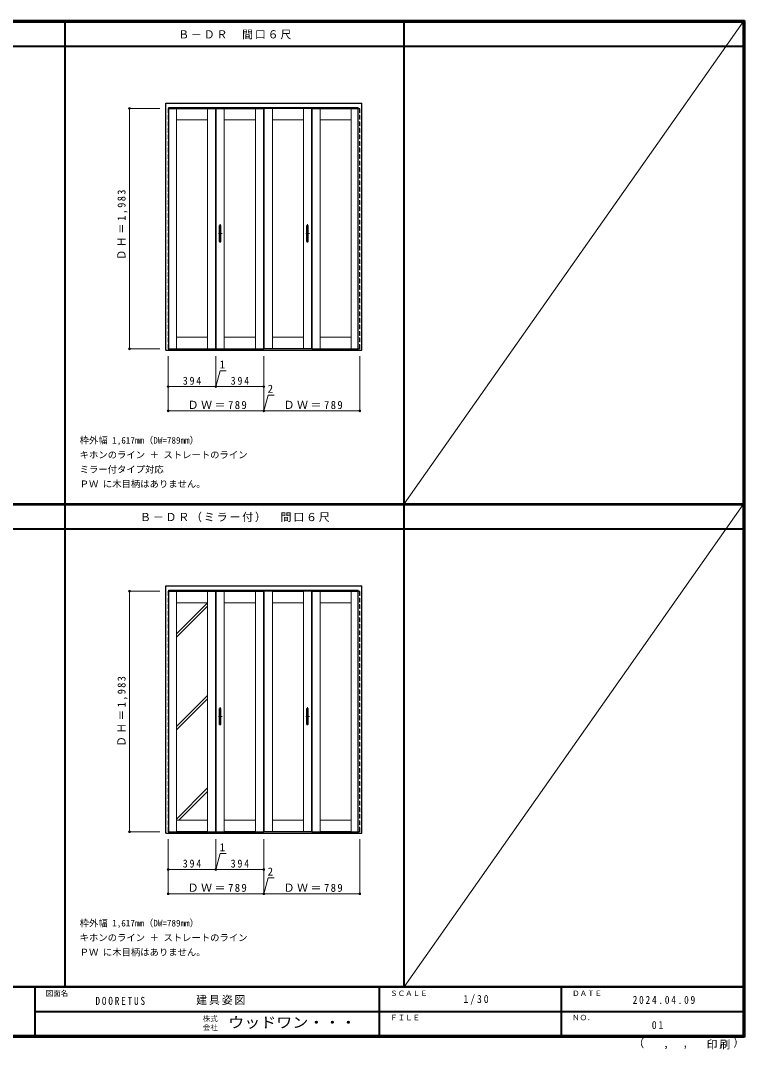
# Model space of a CAD drawing. Units: millimetres, scale not verified. Extents: x -6000 to 5700, y -4307 to 4175.
# Drawn here: x -267 to 5700, y -4307 to 4175 of the extents above; entities that cross this region are included whole.
import ezdxf
from ezdxf.enums import TextEntityAlignment as Align

# ---------------------------------------------------------------- set-up
doc = ezdxf.new("R2010")
doc.units = ezdxf.units.MM
doc.header["$LTSCALE"] = 30
doc.header["$PDMODE"] = 32
doc.header["$PDSIZE"] = 15
doc.linetypes.add('CHAIN1', pattern=[8, 5, -1, 1, -1])
doc.linetypes.add('DASHED1', pattern=[1.8, 1.2, -0.6])
for name, color, linetype, lineweight in [('0-1_通り芯', 4, 'CHAIN1', 9), ('0-2_扉', 3, 'Continuous', 25), ('0-3_仕上げ', 7, 'Continuous', 18), ('0-4_枠', 3, 'Continuous', 25), ('0-7_取手', 7, 'Continuous', 18), ('0-B_寸法', 7, 'Continuous', 9), ('0-C_ハッチ', 4, 'Continuous', 9), ('F-1_枠', 6, 'Continuous', 40), ('F-A_文字', 7, 'Continuous', 18)]:
    doc.layers.add(name, color=color, linetype=linetype, lineweight=lineweight)
doc.layers.add('0-8', color=7, linetype='Continuous')
doc.layers.add('0-A_文字', color=7, linetype='Continuous')
doc.styles.add('ＭＳ ゴシック', font='')
doc.styles.get('ＭＳ ゴシック').set_extended_font_data('MS Gothic')

msp = doc.modelspace()

# ---------------------------------------------------------------- linework, layer by layer
at = {"layer": '0-1_通り芯'}
for p, q in [((1378.5, 2495.5), (1378.5, 2341.5)), ((2098.5, 2495.5), (2098.5, 2341.5)), ((1393.5, 2418.5), (1363.5, 2418.5)), ((2083.5, 2418.5), (2113.5, 2418.5)), ((1378.5, -1485), (1378.5, -1639)), ((2098.5, -1485), (2098.5, -1639)), ((1393.5, -1562), (1363.5, -1562)), ((2083.5, -1562), (2113.5, -1562))]:
    msp.add_line(p, q, dxfattribs=at)
at = {"layer": '0-2_扉', "color": 4, "linetype": 'DASHED1', "lineweight": 9}
for p, q in [((948.5, 1468.5), (948.5, 3451.5)), ((954, 3451.5), (948.5, 3451.5)), ((2517, 3451.5), (2528.5, 3451.5)), ((2528.5, 1468.5), (2528.5, 3451.5)), ((954, 1468.5), (948.5, 1468.5)), ((2517, 1468.5), (2528.5, 1468.5)), ((948.5, -2512), (948.5, -529)), ((954, -529), (948.5, -529)), ((2517, -529), (2528.5, -529)), ((2528.5, -2512), (2528.5, -529)), ((954, -2512), (948.5, -2512)), ((2517, -2512), (2528.5, -2512))]:
    msp.add_line(p, q, dxfattribs=at)
at = {"layer": '0-2_扉'}
for p, q in [((954, 3451.5), (1342.5, 3451.5)), ((1342.5, 1468.5), (1342.5, 3451.5)), ((1343.5, 1468.5), (1343.5, 3451.5)), ((1343.5, 3451.5), (1737.5, 3451.5)), ((1737.5, 1468.5), (1737.5, 3451.5)), ((1739.5, 1468.5), (1739.5, 3451.5)), ((2133.5, 3451.5), (1739.5, 3451.5)), ((2133.5, 1468.5), (2133.5, 3451.5)), ((2134.5, 1468.5), (2134.5, 3451.5)), ((2134.5, 3451.5), (2517, 3451.5)), ((954, 1468.5), (1342.5, 1468.5)), ((1343.5, 1468.5), (1737.5, 1468.5)), ((2133.5, 1468.5), (1739.5, 1468.5)), ((2134.5, 1468.5), (2517, 1468.5)), ((954, -529), (1342.5, -529)), ((1342.5, -2512), (1342.5, -529)), ((1343.5, -2512), (1343.5, -529)), ((1343.5, -529), (1737.5, -529)), ((1737.5, -2512), (1737.5, -529)), ((1739.5, -2512), (1739.5, -529)), ((2133.5, -529), (1739.5, -529)), ((2133.5, -2512), (2133.5, -529)), ((2134.5, -2512), (2134.5, -529)), ((2134.5, -529), (2517, -529)), ((954, -2512), (1342.5, -2512)), ((1343.5, -2512), (1737.5, -2512)), ((2133.5, -2512), (1739.5, -2512)), ((2134.5, -2512), (2517, -2512))]:
    msp.add_line(p, q, dxfattribs=at)
at = {"layer": '0-3_仕上げ', "linetype": 'DASHED1'}
for p, q in [((949.91, 3451.5), (949.91, 1468.5)), ((2527.09, 3451.5), (2527.09, 1468.5)), ((949.91, -529), (949.91, -2512)), ((2527.09, -529), (2527.09, -2512))]:
    msp.add_line(p, q, dxfattribs=at)
at = {"layer": '0-3_仕上げ'}
for p, q in [((1017.5, 3451.5), (1017.5, 1468.5)), ((1017.5, 3450.09), (1273.5, 3450.09)), ((1273.5, 1468.5), (1273.5, 3451.5)), ((1341.09, 3451.5), (1341.09, 1468.5)), ((1344.91, 3451.5), (1344.91, 1468.5)), ((1412.5, 3451.5), (1412.5, 1468.5)), ((1412.5, 3450.09), (1668.5, 3450.09)), ((1668.5, 1468.5), (1668.5, 3451.5)), ((1736.09, 3451.5), (1736.09, 1468.5)), ((1740.91, 3451.5), (1740.91, 1468.5)), ((1808.5, 3451.5), (1808.5, 1468.5)), ((1808.5, 3450.09), (2064.5, 3450.09)), ((2064.5, 1468.5), (2064.5, 3451.5)), ((2132.09, 3451.5), (2132.09, 1468.5)), ((2135.91, 3451.5), (2135.91, 1468.5)), ((2203.5, 3451.5), (2203.5, 1468.5)), ((2203.5, 3450.09), (2459.5, 3450.09)), ((2459.5, 1468.5), (2459.5, 3451.5)), ((1273.5, 3355.5), (1017.5, 3355.5)), ((1668.5, 3355.5), (1412.5, 3355.5)), ((2064.5, 3355.5), (1808.5, 3355.5)), ((2459.5, 3355.5), (2203.5, 3355.5)), ((1017.5, 1564.5), (1273.5, 1564.5)), ((1412.5, 1564.5), (1668.5, 1564.5)), ((1808.5, 1564.5), (2064.5, 1564.5)), ((2203.5, 1564.5), (2459.5, 1564.5)), ((1017.5, 1469.91), (1273.5, 1469.91)), ((1412.5, 1469.91), (1668.5, 1469.91)), ((1808.5, 1469.91), (2064.5, 1469.91)), ((2203.5, 1469.91), (2459.5, 1469.91)), ((1017.5, -529), (1017.5, -2512)), ((1017.5, -530.41), (1273.5, -530.41)), ((1273.5, -2512), (1273.5, -529)), ((1341.09, -529), (1341.09, -2512)), ((1344.91, -529), (1344.91, -2512)), ((1412.5, -529), (1412.5, -2512)), ((1412.5, -530.41), (1668.5, -530.41)), ((1668.5, -2512), (1668.5, -529)), ((1736.09, -529), (1736.09, -2512)), ((1740.91, -529), (1740.91, -2512)), ((1808.5, -529), (1808.5, -2512)), ((1808.5, -530.41), (2064.5, -530.41)), ((2064.5, -2512), (2064.5, -529)), ((2132.09, -529), (2132.09, -2512)), ((2135.91, -529), (2135.91, -2512)), ((2203.5, -529), (2203.5, -2512)), ((2203.5, -530.41), (2459.5, -530.41)), ((2459.5, -2512), (2459.5, -529)), ((1273.5, -625), (1017.5, -625)), ((1668.5, -625), (1412.5, -625)), ((2064.5, -625), (1808.5, -625)), ((2459.5, -625), (2203.5, -625)), ((1017.5, -2416), (1273.5, -2416)), ((1412.5, -2416), (1668.5, -2416)), ((1808.5, -2416), (2064.5, -2416)), ((2203.5, -2416), (2459.5, -2416)), ((1017.5, -2510.59), (1273.5, -2510.59)), ((1412.5, -2510.59), (1668.5, -2510.59)), ((1808.5, -2510.59), (2064.5, -2510.59)), ((2203.5, -2510.59), (2459.5, -2510.59))]:
    msp.add_line(p, q, dxfattribs=at)
at = {"layer": '0-4_枠'}
for p, q in [((930, 1457), (930, 3495)), ((930, 3495), (2547, 3495)), ((2547, 1457), (2547, 3495)), ((954, 1457), (954, 3459)), ((954, 3459), (2517, 3459)), ((2517, 1457), (2517, 3459)), ((930, 1457), (2547, 1457)), ((930, -2523.5), (930, -485.5)), ((930, -485.5), (2547, -485.5)), ((2547, -2523.5), (2547, -485.5)), ((954, -2523.5), (954, -521.5)), ((954, -521.5), (2517, -521.5)), ((2517, -2523.5), (2517, -521.5)), ((930, -2523.5), (2547, -2523.5))]:
    msp.add_line(p, q, dxfattribs=at)
at = {"layer": '0-7_取手'}
for p, q in [((1372.5, 2464.5), (1372.5, 2482.5)), ((1384.5, 2464.5), (1384.5, 2482.5)), ((2092.5, 2464.5), (2092.5, 2482.5)), ((2104.5, 2464.5), (2104.5, 2482.5)), ((1372.5, 2354.5), (1372.5, 2372.5)), ((1384.5, 2354.5), (1384.5, 2372.5)), ((2092.5, 2354.5), (2092.5, 2372.5)), ((2104.5, 2354.5), (2104.5, 2372.5)), ((1372.5, -1516), (1372.5, -1498)), ((1384.5, -1516), (1384.5, -1498)), ((2092.5, -1516), (2092.5, -1498)), ((2104.5, -1516), (2104.5, -1498)), ((1372.5, -1626), (1372.5, -1608)), ((1384.5, -1626), (1384.5, -1608)), ((2092.5, -1626), (2092.5, -1608)), ((2104.5, -1626), (2104.5, -1608))]:
    msp.add_line(p, q, dxfattribs=at)
at = {"layer": '0-7_取手', "color": 3, "lineweight": 25}
for p, q in [((1373.5, 2352.5), (1373.5, 2484.5)), ((1382.5, 2485.5), (1374.5, 2485.5)), ((1383.5, 2352.5), (1383.5, 2484.5)), ((2093.5, 2352.5), (2093.5, 2484.5)), ((2094.5, 2485.5), (2102.5, 2485.5)), ((2103.5, 2352.5), (2103.5, 2484.5)), ((1374.5, 2351.5), (1382.5, 2351.5)), ((2102.5, 2351.5), (2094.5, 2351.5)), ((1373.5, -1628), (1373.5, -1496)), ((1382.5, -1495), (1374.5, -1495)), ((1383.5, -1628), (1383.5, -1496)), ((2093.5, -1628), (2093.5, -1496)), ((2094.5, -1495), (2102.5, -1495)), ((2103.5, -1628), (2103.5, -1496)), ((1374.5, -1629), (1382.5, -1629)), ((2102.5, -1629), (2094.5, -1629))]:
    msp.add_line(p, q, dxfattribs=at)
at = {"layer": '0-7_取手'}
for centre, start, end in [((1373.5, 2482.5), 90, 180), ((1373.5, 2464.5), 180, 270), ((1383.5, 2482.5), 0, 90), ((1383.5, 2464.5), 270, 0), ((2093.5, 2482.5), 90, 180), ((2093.5, 2464.5), 180, 270), ((2103.5, 2482.5), 0, 90), ((2103.5, 2464.5), 270, 0), ((1373.5, 2372.5), 90, 180), ((1373.5, 2354.5), 180, 270), ((1383.5, 2372.5), 0, 90), ((1383.5, 2354.5), 270, 0), ((2093.5, 2372.5), 90, 180), ((2093.5, 2354.5), 180, 270), ((2103.5, 2372.5), 0, 90), ((2103.5, 2354.5), 270, 0), ((1373.5, -1498), 90, 180), ((1373.5, -1516), 180, 270), ((1383.5, -1498), 0, 90), ((1383.5, -1516), 270, 0), ((2093.5, -1498), 90, 180), ((2093.5, -1516), 180, 270), ((2103.5, -1498), 0, 90), ((2103.5, -1516), 270, 0), ((1373.5, -1608), 90, 180), ((1383.5, -1608), 0, 90), ((2093.5, -1608), 90, 180), ((2103.5, -1608), 0, 90), ((1373.5, -1626), 180, 270), ((1383.5, -1626), 270, 0), ((2093.5, -1626), 180, 270), ((2103.5, -1626), 270, 0)]:
    msp.add_arc(centre, 1, start, end, dxfattribs=at)
at = {"layer": '0-7_取手', "color": 3, "lineweight": 25}
for centre, start, end in [((1374.5, 2484.5), 90, 180), ((1382.5, 2484.5), 0, 90), ((2094.5, 2484.5), 90, 180), ((2102.5, 2484.5), 0, 90), ((1374.5, 2352.5), 180, 270), ((1382.5, 2352.5), 270, 0), ((2094.5, 2352.5), 180, 270), ((2102.5, 2352.5), 270, 0), ((1374.5, -1496), 90, 180), ((1382.5, -1496), 0, 90), ((2094.5, -1496), 90, 180), ((2102.5, -1496), 0, 90), ((1374.5, -1628), 180, 270), ((1382.5, -1628), 270, 0), ((2094.5, -1628), 180, 270), ((2102.5, -1628), 270, 0)]:
    msp.add_arc(centre, 1, start, end, dxfattribs=at)
at = {"layer": '0-B_寸法', "color": 4}
for p, q in [((630, 3451.5), (880, 3451.5)), ((630, 3451.5), (630, 1468.5)), ((630, 1468.5), (880, 1468.5)), ((948.5, 957), (948.5, 1407)), ((1342.5, 1157), (1342.5, 1407)), ((1343.5, 1157), (1343.5, 1407)), ((1737.5, 957), (1737.5, 1407)), ((1739.5, 957), (1739.5, 1407)), ((2528.5, 957), (2528.5, 1407)), ((1343, 1157), (1377.95, 1287.43)), ((1377.95, 1287.43), (1428.73, 1287.43)), ((948.5, 1157), (1342.5, 1157)), ((1342.5, 1157), (1343.5, 1157)), ((1343.5, 1157), (1737.5, 1157)), ((1738.5, 957), (1773.45, 1087.43)), ((1773.45, 1087.43), (1824.23, 1087.43)), ((948.5, 957), (1737.5, 957)), ((1737.5, 957), (1739.5, 957)), ((1739.5, 957), (2528.5, 957)), ((630, -529), (880, -529)), ((630, -529), (630, -2512)), ((630, -2512), (880, -2512)), ((948.5, -3023.5), (948.5, -2573.5)), ((1342.5, -2823.5), (1342.5, -2573.5)), ((1343.5, -2823.5), (1343.5, -2573.5)), ((1737.5, -3023.5), (1737.5, -2573.5)), ((1739.5, -3023.5), (1739.5, -2573.5)), ((2528.5, -3023.5), (2528.5, -2573.5)), ((1343, -2823.5), (1377.95, -2693.07)), ((1377.95, -2693.07), (1428.73, -2693.07)), ((948.5, -2823.5), (1342.5, -2823.5)), ((1342.5, -2823.5), (1343.5, -2823.5)), ((1343.5, -2823.5), (1737.5, -2823.5)), ((1738.5, -3023.5), (1773.45, -2893.07)), ((1773.45, -2893.07), (1824.23, -2893.07)), ((948.5, -3023.5), (1737.5, -3023.5)), ((1737.5, -3023.5), (1739.5, -3023.5)), ((1739.5, -3023.5), (2528.5, -3023.5))]:
    msp.add_line(p, q, dxfattribs=at)
at = {"layer": '0-B_寸法'}
for p in [(630, 3451.5), (630, 1468.5), (948.5, 1157), (1342.5, 1157), (1343.5, 1157), (1737.5, 1157), (948.5, 957), (1737.5, 957), (1739.5, 957), (2528.5, 957), (630, -529), (630, -2512), (948.5, -2823.5), (1342.5, -2823.5), (1343.5, -2823.5), (1737.5, -2823.5), (948.5, -3023.5), (1737.5, -3023.5), (1739.5, -3023.5), (2528.5, -3023.5)]:
    msp.add_point(p, dxfattribs=at)
at = {"layer": '0-C_ハッチ'}
for p, q in [((1273.18, -625), (1017.5, -880.68)), ((1273.5, -652.97), (1017.5, -908.97)), ((1273.5, -1388.36), (1017.5, -1644.36)), ((1273.5, -1416.64), (1017.5, -1672.64)), ((1273.5, -2151.64), (1017.5, -2407.64)), ((1273.5, -2179.93), (1037.43, -2416))]:
    msp.add_line(p, q, dxfattribs=at)
at = {"layer": 'F-1_枠'}
for p, q in [((-6000, 4175), (5700, 4175)), ((-6000, 4170), (5700, 4170)), ((-6000, 4165), (5700, 4165)), ((100, -3790), (100, 4175)), ((2895, -3790), (2895, 4175)), ((5690, 4175), (5690, -4205)), ((5695, 4175), (5695, -4205)), ((5700, 4175), (5700, -4205)), ((-6000, 3965), (5690, 3965)), ((-5990, 190.5), (5690, 190.5)), ((-5990, 187.5), (5690, 187.5)), ((-5990, 184.5), (5690, 184.5)), ((-5990, -15.5), (5690, -15.5)), ((5700, -3790), (-6000, -3790)), ((5700, -3795), (-6000, -3795)), ((-150, -3795), (-150, -4195)), ((2690, -3795), (2690, -4195)), ((4190, -3795), (4190, -4195)), ((-150, -3995), (5690, -3995.01)), ((5700, -4195), (-6000, -4195)), ((5700, -4200), (-6000, -4200)), ((5700, -4205), (-6000, -4205))]:
    msp.add_line(p, q, dxfattribs=at)
at = {"layer": 'F-A_文字'}
for p, q in [((5690, 4165), (2895, 190.5)), ((5690, 184.5), (2895, -3790))]:
    msp.add_line(p, q, dxfattribs=at)

# ---------------------------------------------------------------- texts
at = {"layer": '0-8', "style": 'ＭＳ ゴシック'}
for p in [(220, 310.5), (220, -3550)]:
    msp.add_text('ＰＷ に木目柄はありません。', height=54.99, dxfattribs=at).set_placement(p, align=Align.BOTTOM_LEFT)
at = {"layer": '0-A_文字', "style": 'ＭＳ ゴシック'}
for s, p in [('枠外幅 1,617mm（DW=789mm）', (220, 670.5)), ('キホンのライン ＋ ストレートのライン', (220, 550.5)), ('ミラー付タイプ対応', (220, 430.5)), ('枠外幅 1,617mm（DW=789mm）', (220, -3310)), ('キホンのライン ＋ ストレートのライン', (220, -3430))]:
    msp.add_text(s, height=54.99, dxfattribs=at).set_placement(p, align=Align.BOTTOM_LEFT)
at = {"layer": '0-A_文字', "char_height": 65.98, "attachment_point": 7, "style": 'ＭＳ ゴシック'}
for s, insert in [('\\T1.17;Ｂ－ＤＲ\u3000間口６尺', (1032.5, 4020)), ('\\T1.17;Ｂ－ＤＲ（ミラー付）\u3000間口６尺', (717.5, 39.5))]:
    msp.add_mtext(s, dxfattribs=dict(at, insert=insert))
at = {"layer": '0-B_寸法', "style": 'ＭＳ ゴシック'}
for s, p in [('1', (1374.2, 1287.43)), ('2', (1769.7, 1087.43)), ('1', (1374.2, -2693.07)), ('2', (1769.7, -2893.07))]:
    msp.add_text(s, height=65.98, dxfattribs=at).set_placement(p, align=Align.BOTTOM_LEFT)
at = {"layer": '0-B_寸法', "char_height": 65.98, "attachment_point": 7, "rotation": 90, "style": 'ＭＳ ゴシック'}
for insert in [(615, 2201), (615, -1810)]:
    msp.add_mtext('\\T1.26;\\W0.95;ＤＨ＝1,983', dxfattribs=dict(at, insert=insert))
at = {"layer": '0-B_寸法', "char_height": 65.98, "attachment_point": 7, "style": 'ＭＳ ゴシック'}
for s, insert in [('\\T1.38;\\W0.9;394', (1070.5, 1172)), ('\\T1.38;\\W0.9;394', (1465.5, 1172)), ('\\T1.23;ＤＷ＝789', (1110.5, 972)), ('\\T1.23;ＤＷ＝789', (1901.5, 972)), ('\\T1.38;\\W0.9;394', (1070.5, -2808.5)), ('\\T1.38;\\W0.9;394', (1465.5, -2808.5)), ('\\T1.23;ＤＷ＝789', (1110.5, -3008.5)), ('\\T1.23;ＤＷ＝789', (1901.5, -3008.5))]:
    msp.add_mtext(s, dxfattribs=dict(at, insert=insert))
at = {"layer": 'F-A_文字', "style": 'ＭＳ ゴシック'}
for s, height, p in [('図面名', 43.99, (-60, -3880)), ('ＳＣＡＬＥ', 43.99, (2780, -3880)), ('ＤＡＴＥ', 43.99, (4280, -3880)), ('株式', 43.99, (1235, -4089)), ('ＦＩＬＥ', 43.99, (2780, -4080)), ('ＮＯ．', 43.99, (4280, -4080)), ('会社', 43.99, (1235, -4161)), ('（', 65.98, (4784.03, -4308.31)), ('）', 65.98, (5608.4, -4304.13)), (',', 65.98, (5031.28, -4308.31)), (',', 65.98, (5190.2, -4305.53))]:
    msp.add_text(s, height=height, dxfattribs=at).set_placement(p, align=Align.BOTTOM_LEFT)
at = {"layer": 'F-A_文字', "style": 'ＭＳ ゴシック', "width": 1.1}
msp.add_text('ウッドワン・・・', height=87.98, dxfattribs=at).set_placement((1445, -4155), align=Align.BOTTOM_LEFT)
at = {"layer": 'F-A_文字', "char_height": 65.98, "attachment_point": 7, "style": 'ＭＳ ゴシック'}
for s, insert in [('\\T1.39;\\W0.85;DOORETUS', (350, -3940.79)), ('\\T1.17;建具姿図', (1180.42, -3940)), ('\\T1.38;\\W0.9;1/30', (3383.75, -3940)), ('\\T1.39;\\W0.85;2024.04.09', (4778.75, -3932.5)), ('\\T1.36;\\W0.9;01', (4936.25, -4140)), ('\\T1.17;印刷', (5388.15, -4306.92))]:
    msp.add_mtext(s, dxfattribs=dict(at, insert=insert))

doc.saveas('drawing.dxf')
